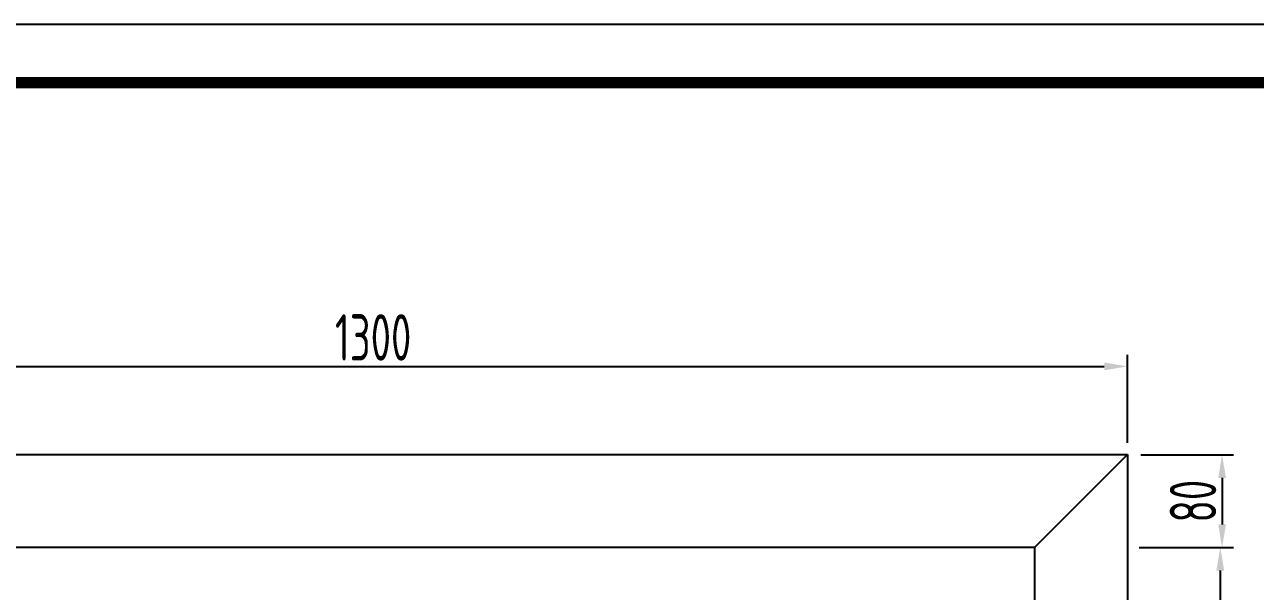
# Model space of a CAD drawing. Header units: millimetres. Extents: x 30557 to 235556, y -116603 to -73383.
# Drawn here: x 48876 to 49937, y -73871 to -73383 of the extents above; entities that cross this region are included whole.
import ezdxf

# ---------------------------------------------------------------- set-up
doc = ezdxf.new("R2010")
doc.units = ezdxf.units.MM
doc.layers.add('_Drawing', color=7, linetype='Continuous', lineweight=25)
doc.styles.add('supcon', font='sceie.shx', dxfattribs={"width": 0.75, "height": 40, "bigfont": 'sceic.shx'})
doc.dimstyles.new('supcon', dxfattribs={"dimtxt": 20, "dimasz": 20, "dimexe": 10, "dimexo": 10, "dimgap": 5, "dimtad": 1, "dimtoh": 1, "dimdec": 0, "dimzin": 0, "dimdsep": 46, "dimtxsty": 'supcon', "dimcen": 0.09, "dimclrd": 2, "dimclre": 2, "dimclrt": 2, "dimadec": 0, "dimazin": 0, "dimtfac": 1, "dimtdec": 0, "dimtofl": 0, "dimtmove": 0, "dimatfit": 3, "dimfxl": 1, "dimtolj": 1, "dimtzin": 0, "dimarcsym": 0})

# ---------------------------------------------------------------- blocks, each defined once
blk = doc.blocks.new('supcon图框')
at = {"linetype": 'Continuous'}
blk.add_line((6145.7, 4361.7), (1987.7, 4361.7), dxfattribs=at)
at = {"linetype": 'Continuous', "const_width": 10}
blk.add_lwpolyline([(2195.7, 4311.7), (6095.7, 4311.7), (6095.7, 1471.7), (2195.7, 1471.7)], close=True, dxfattribs=at)
blk = doc.blocks.new('*D462')
at = {"layer": '_Drawing', "color": 2, "linetype": 'Continuous', "lineweight": -2}
for p, q in [((48526.7, -73743.4), (48526.7, -73667.5)), ((49826.7, -73743.4), (49826.7, -73667.5)), ((48546.7, -73677.5), (49806.7, -73677.5))]:
    blk.add_line(p, q, dxfattribs=at)
at = {"layer": '_Drawing', "color": 2}
for points in [[(48546.7, -73674.1), (48546.7, -73680.8), (48526.7, -73677.5)], [(49806.7, -73680.8), (49806.7, -73674.1), (49826.7, -73677.5)]]:
    blk.add_solid(points, dxfattribs=at)
at = {"layer": 'DEFPOINTS', "color": 0}
for p in [(49826.7, -73677.5), (48526.7, -73753.4), (49826.7, -73753.4)]:
    blk.add_point(p, dxfattribs=at)
at = {"layer": '_Drawing', "color": 2, "insert": (49176.7, -73652.5), "char_height": 40, "attachment_point": 5, "style": 'supcon'}
blk.add_mtext('\\A1;1300', dxfattribs=at)
blk = doc.blocks.new('*D467')
at = {"color": 2, "lineweight": -2}
for p, q in [((49836.7, -73833.4), (49916.7, -73833.4)), ((49906.7, -73853.4), (49906.7, -74093.5)), ((49836.7, -74113.5), (49916.7, -74113.5))]:
    blk.add_line(p, q, dxfattribs=at)
at = {"color": 2}
for points in [[(49910, -73853.4), (49903.3, -73853.4), (49906.7, -73833.4)], [(49903.3, -74093.5), (49910, -74093.5), (49906.7, -74113.5)]]:
    blk.add_solid(points, dxfattribs=at)
at = {"layer": 'DEFPOINTS', "color": 0}
for p in [(49826.7, -73833.4), (49826.7, -74113.5), (49906.7, -74113.5)]:
    blk.add_point(p, dxfattribs=at)
at = {"color": 2, "insert": (49881.7, -73973.4), "char_height": 40, "attachment_point": 5, "rotation": 90, "style": 'supcon'}
blk.add_mtext('\\A1;280', dxfattribs=at)
blk = doc.blocks.new('*D537')
at = {"color": 2, "linetype": 'Continuous', "lineweight": -2}
for p, q in [((49838.2, -73753.6), (49918.2, -73753.6)), ((49908.2, -73773.6), (49908.2, -73813.6)), ((49848.2, -73833.6), (49918.2, -73833.6))]:
    blk.add_line(p, q, dxfattribs=at)
at = {"color": 2}
for points in [[(49911.6, -73773.6), (49904.9, -73773.6), (49908.2, -73753.6)], [(49904.9, -73813.6), (49911.6, -73813.6), (49908.2, -73833.6)]]:
    blk.add_solid(points, dxfattribs=at)
at = {"layer": 'DEFPOINTS', "color": 0}
for p in [(49828.2, -73753.6), (49838.2, -73833.6), (49908.2, -73833.6)]:
    blk.add_point(p, dxfattribs=at)
at = {"color": 2, "insert": (49883.2, -73793.6), "char_height": 40, "attachment_point": 5, "rotation": 90, "style": 'supcon'}
blk.add_mtext('\\A1;80', dxfattribs=at)

msp = doc.modelspace()

# ---------------------------------------------------------------- linework, layer by layer
msp.add_line((49746.7, -73833.4), (49826.7, -73753.4))
at = {"lineweight": -3}
msp.add_line((49746.7, -73833.4), (48606.7, -73833.4), dxfattribs=at)
at = {"layer": '_Drawing', "color": 1}
for p, q in [((48526.7, -73753.4), (49826.7, -73753.4)), ((49826.7, -73753.4), (49826.7, -75653.4))]:
    msp.add_line(p, q, dxfattribs=at)
at = {"layer": '_Drawing', "lineweight": -3}
msp.add_line((49746.7, -73833.4), (49746.7, -75433.5), dxfattribs=at)

# ---------------------------------------------------------------- block references
msp.add_blockref('supcon图框', (45201.2, -77744.7))

# ---------------------------------------------------------------- dimensions: what is measured, and where the dimension line sits
at = {"linetype": 'Continuous'}
dim = msp.add_linear_dim(base=(49908.2, -73833.6), p1=(49828.2, -73753.6), p2=(49838.2, -73833.6), angle=90, dimstyle='supcon', dxfattribs=at)
dim.commit()
dim.dimension.update_dxf_attribs({"geometry": '*D537', "text_midpoint": (49883.2, -73793.6)})
dim = msp.add_linear_dim(base=(49906.7, -74113.5), p1=(49826.7, -73833.4), p2=(49826.7, -74113.5), angle=90, dimstyle='supcon')
dim.commit()
dim.dimension.update_dxf_attribs({"geometry": '*D467', "text_midpoint": (49881.7, -73973.4)})
at = {"layer": '_Drawing', "linetype": 'Continuous'}
dim = msp.add_linear_dim(base=(49826.7, -73677.5), p1=(48526.7, -73753.4), p2=(49826.7, -73753.4), dimstyle='supcon', dxfattribs=at)
dim.commit()
dim.dimension.update_dxf_attribs({"geometry": '*D462', "text_midpoint": (49176.7, -73652.5)})

doc.saveas('drawing.dxf')
